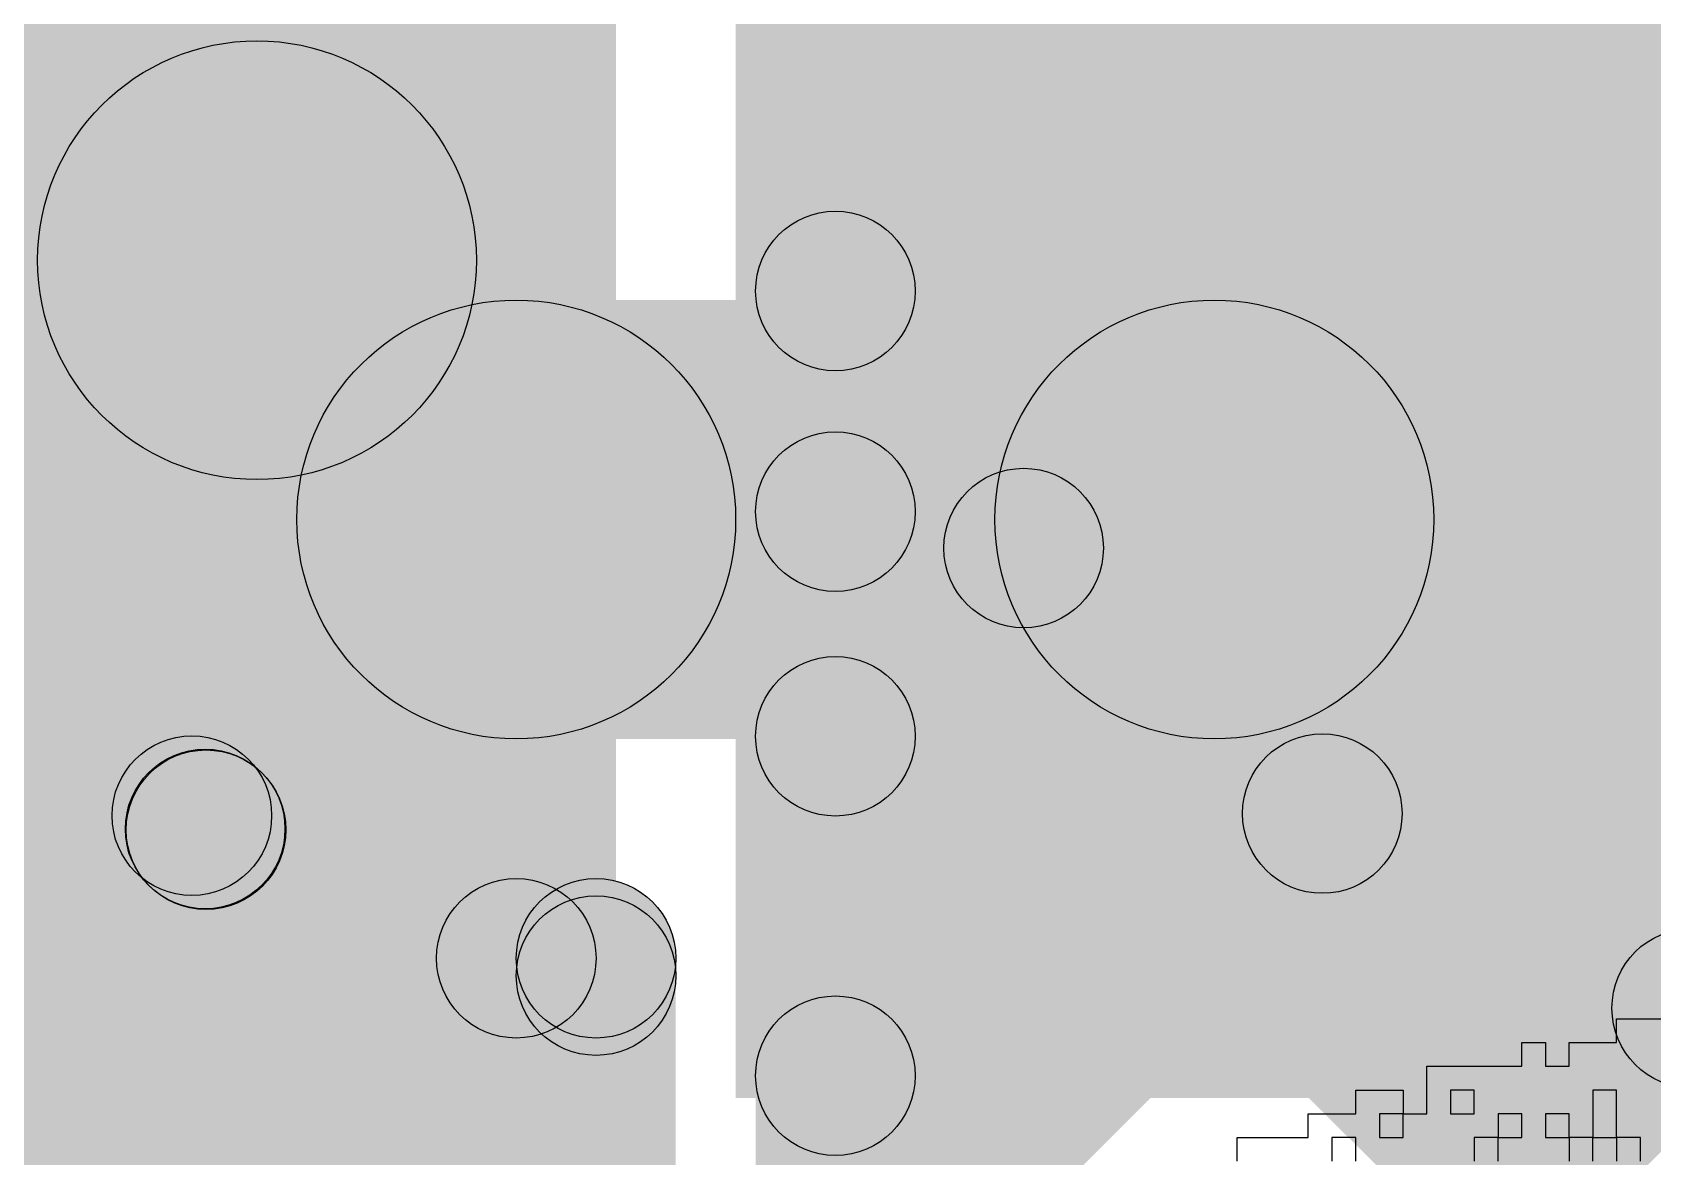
# Model space of a CAD drawing. Header units: millimetres. Extents: x -0.24 to 2.5, y 0 to 2.55.
# Drawn here: x 1.0917 to 1.173, y 0.5481 to 0.6044 of the extents above; entities that cross this region are included whole.
import ezdxf

# ---------------------------------------------------------------- set-up
doc = ezdxf.new("R2010")
doc.units = ezdxf.units.MM
doc.header["$MEASUREMENT"] = 0
for name, color, linetype in [('BottomLayer', 5, 'Continuous'), ('BottomPaste', 16, 'Continuous'), ('BottomSolder', 6, 'Continuous'), ('TopLayer', 1, 'Continuous'), ('TopOverlay', 2, 'Continuous')]:
    doc.layers.add(name, color=color, linetype=linetype)

# ---------------------------------------------------------------- blocks, each defined once
blk = doc.blocks.new('RES_0805_B_36')
at = {"layer": 'BottomLayer'}
blk.add_hatch(color=5, dxfattribs=at).paths.add_polyline_path([(0.02, 0.025), (0.06, 0.025), (0.06, -0.025), (0.02, -0.025)])
at = {"layer": 'BottomPaste'}
blk.add_hatch(color=16, dxfattribs=at).paths.add_polyline_path([(0.02, 0.025), (0.06, 0.025), (0.06, -0.025), (0.02, -0.025)])
at = {"layer": 'BottomSolder'}
blk.add_hatch(color=6, dxfattribs=at).paths.add_polyline_path([(0.016, 0.029), (0.064, 0.029), (0.064, -0.029), (0.016, -0.029)])

msp = doc.modelspace()

# ---------------------------------------------------------------- hatches: boundary and pattern name
at = {"layer": 'BottomLayer'}
for points in [[(0.8291715728752539, 0.8209972728752538), (0.8348284271247461, 0.8266541271247462), (1.482654127124746, 0.1788284271247462), (1.476997272875254, 0.1731715728752538)], [(1.114, 0.593), (1.092, 0.593), (1.092, 0.679), (1.114, 0.679)], [(1.095221825406948, 0.585221825406948), (1.110778174593052, 0.6007781745930519), (1.123778174593052, 0.587778174593052), (1.108221825406948, 0.572221825406948)], [(1.116, 0.569), (1.116, 0.591), (1.151, 0.591), (1.151, 0.569)], [(1.084654372875254, 0.5745761728752539), (1.090311227124746, 0.5802330271247461), (1.103233027124746, 0.5673112271247461), (1.097576172875254, 0.5616543728752539)], [(0.8348284271247461, 0.2945863728752538), (0.8291715728752539, 0.3002432271247462), (1.096907872875254, 0.5679795271247462), (1.102564727124746, 0.5623226728752538)], [(1.116, 0.554), (1.116, 0.562), (1.12, 0.562), (1.12, 0.554)], [(0.8348284271247461, 0.2663020728752538), (0.8291715728752539, 0.2719589271247462), (1.117171572875254, 0.5599589271247462), (1.122828427124746, 0.5543020728752539)], [(1.124, 0.544), (1.116, 0.544), (1.116, 0.558), (1.124, 0.558)]]:
    msp.add_hatch(color=5, dxfattribs=at).paths.add_polyline_path(points)
h = msp.add_hatch(color=5, dxfattribs=at)
edge = h.paths.add_edge_path()
edge.add_arc((1.103, 0.593), 0.011, 0, 360)
h = msp.add_hatch(color=5, dxfattribs=at)
edge = h.paths.add_edge_path()
edge.add_arc((1.103, 0.593), 0.011, 0, 360)
h = msp.add_hatch(color=5, dxfattribs=at)
edge = h.paths.add_edge_path()
edge.add_arc((1.116, 0.58), 0.011, 0, 360)
h = msp.add_hatch(color=5, dxfattribs=at)
edge = h.paths.add_edge_path()
edge.add_arc((1.116, 0.58), 0.011, 0, 360)
h = msp.add_hatch(color=5, dxfattribs=at)
edge = h.paths.add_edge_path()
edge.add_arc((1.151, 0.58), 0.011, 0, 360)
h = msp.add_hatch(color=5, dxfattribs=at)
edge = h.paths.add_edge_path()
edge.add_arc((1.0997363, 0.5651511), 0.004, 0, 360)
h = msp.add_hatch(color=5, dxfattribs=at)
edge = h.paths.add_edge_path()
edge.add_arc((1.1004046, 0.5644828), 0.004, 0, 360)
h = msp.add_hatch(color=5, dxfattribs=at)
edge = h.paths.add_edge_path()
edge.add_arc((1.1004046, 0.5644828), 0.004, 0, 360)
h = msp.add_hatch(color=5, dxfattribs=at)
edge = h.paths.add_edge_path()
edge.add_arc((1.1004437, 0.5644437), 0.004, 0, 360)
h = msp.add_hatch(color=5, dxfattribs=at)
edge = h.paths.add_edge_path()
edge.add_arc((1.116, 0.558), 0.004, 0, 360)
h = msp.add_hatch(color=5, dxfattribs=at)
edge = h.paths.add_edge_path()
edge.add_arc((1.116, 0.558), 0.004, 0, 360)
h = msp.add_hatch(color=5, dxfattribs=at)
edge = h.paths.add_edge_path()
edge.add_arc((1.116, 0.558), 0.004, 0, 360)
h = msp.add_hatch(color=5, dxfattribs=at)
edge = h.paths.add_edge_path()
edge.add_arc((1.12, 0.558), 0.004, 0, 360)
h = msp.add_hatch(color=5, dxfattribs=at)
edge = h.paths.add_edge_path()
edge.add_arc((1.12, 0.558), 0.004, 0, 360)
h = msp.add_hatch(color=5, dxfattribs=at)
edge = h.paths.add_edge_path()
edge.add_arc((1.12, 0.5571305), 0.004, 0, 360)
at = {"layer": 'TopLayer'}
for points in [[(0.989, 0.445), (1.121, 0.445), (1.121, 0.61), (0.989, 0.61)], [(1.136, 0.434), (1.128, 0.434), (1.128, 0.5914569), (1.136, 0.5914569)], [(1.129171572875254, 0.5775658728752538), (1.134828427124746, 0.5832227271247461), (1.614222727124746, 0.1038284271247462), (1.608565872875254, 0.09817157287525381)], [(1.134828427124746, 0.5663020728752538), (1.129171572875254, 0.5719589271247462), (1.138608072875254, 0.5813954271247461), (1.144264927124746, 0.5757385728752539)], [(1.134828427124746, 0.5380177728752539), (1.129171572875254, 0.5436746271247461), (1.153582372875254, 0.5680854271247462), (1.159239227124746, 0.5624285728752538)], [(1.134828427124746, 0.5097334728752538), (1.129171572875254, 0.5153903271247462), (1.172104972875254, 0.5583237271247461), (1.177761827124746, 0.5526668728752538)], [(1.129171572875254, 0.5492815728752538), (1.134828427124746, 0.5549384271247462), (1.585938427124746, 0.1038284271247462), (1.580281572875254, 0.09817157287525381)]]:
    msp.add_hatch(color=1, dxfattribs=at).paths.add_polyline_path(points)
h = msp.add_hatch(color=1, dxfattribs=at)
edge = h.paths.add_edge_path()
edge.add_arc((1.132, 0.5914569), 0.004, 0, 360)
h = msp.add_hatch(color=1, dxfattribs=at)
edge = h.paths.add_edge_path()
edge.add_arc((1.132, 0.5914569), 0.004, 0, 360)
h = msp.add_hatch(color=1, dxfattribs=at)
edge = h.paths.add_edge_path()
edge.add_arc((1.132, 0.5803943), 0.004, 0, 360)
h = msp.add_hatch(color=1, dxfattribs=at)
edge = h.paths.add_edge_path()
edge.add_arc((1.1414365, 0.578567), 0.004, 0, 360)
h = msp.add_hatch(color=1, dxfattribs=at)
edge = h.paths.add_edge_path()
edge.add_arc((1.132, 0.5691305), 0.004, 0, 360)
h = msp.add_hatch(color=1, dxfattribs=at)
edge = h.paths.add_edge_path()
edge.add_arc((1.1564108, 0.565257), 0.004, 0, 360)
h = msp.add_hatch(color=1, dxfattribs=at)
edge = h.paths.add_edge_path()
edge.add_arc((1.1749334, 0.5554953), 0.004, 0, 360)
h = msp.add_hatch(color=1, dxfattribs=at)
edge = h.paths.add_edge_path()
edge.add_arc((1.132, 0.55211), 0.004, 0, 360)

# ---------------------------------------------------------------- linework, layer by layer
at = {"layer": 'BottomLayer', "const_width": 0.008}
for points in [[(1.116, 0.558, -0.1995659928720874), (1.1004046, 0.5644828)], [(1.116, 0.558, -0.198912367379658), (1.1004437, 0.5644437)]]:
    msp.add_lwpolyline(points, format="xyb", dxfattribs=at)
at = {"layer": 'BottomLayer'}
for centre, radius in [((1.103, 0.593), 0.011), ((1.103, 0.593), 0.011), ((1.116, 0.58), 0.011), ((1.116, 0.58), 0.011), ((1.151, 0.58), 0.011), ((1.0997363, 0.5651511), 0.004), ((1.1004046, 0.5644828), 0.004), ((1.1004046, 0.5644828), 0.004), ((1.1004437, 0.5644437), 0.004), ((1.116, 0.558), 0.004), ((1.116, 0.558), 0.004), ((1.116, 0.558), 0.004), ((1.12, 0.558), 0.004), ((1.12, 0.558), 0.004), ((1.12, 0.5571305), 0.004)]:
    msp.add_circle(centre, radius, dxfattribs=at)
at = {"layer": 'TopLayer'}
for points, const_width in [([(1.205, 0.581, -0.4142135623730951), (1.151, 0.635)], 0.04), ([(1.205, 0.55, -0.2641401859963455), (1.132, 0.5914569)], 0.008)]:
    msp.add_lwpolyline(points, format="xyb", dxfattribs=dict(at, const_width=const_width))
for centre in [(1.132, 0.5914569), (1.132, 0.5914569), (1.132, 0.5803943), (1.1414365, 0.578567), (1.132, 0.5691305), (1.1564108, 0.565257), (1.1749334, 0.5554953), (1.132, 0.55211)]:
    msp.add_circle(centre, 0.004, dxfattribs=at)
at = {"layer": 'TopOverlay'}
for p, q in [((1.1711673, 0.5537705), (1.1711673, 0.5549597)), ((1.1711673, 0.5549597), (1.1771135, 0.5549597)), ((1.1664103, 0.5525812), (1.1664103, 0.5537705)), ((1.1664103, 0.5537705), (1.1675995, 0.5537705)), ((1.1675995, 0.5537705), (1.1675995, 0.5525812)), ((1.1687888, 0.5525812), (1.1687888, 0.5537705)), ((1.1687888, 0.5537705), (1.1711673, 0.5537705)), ((1.1616532, 0.551392), (1.1616532, 0.5525812)), ((1.1616532, 0.5525812), (1.1664103, 0.5525812)), ((1.1675995, 0.5525812), (1.1687888, 0.5525812)), ((1.1580855, 0.5502027), (1.1580855, 0.551392)), ((1.1580855, 0.551392), (1.160464, 0.551392)), ((1.160464, 0.551392), (1.160464, 0.5502027)), ((1.1616532, 0.5502027), (1.1616532, 0.551392)), ((1.1640317, 0.551392), (1.1628425, 0.551392)), ((1.1628425, 0.551392), (1.1628425, 0.5502027)), ((1.1640317, 0.5502027), (1.1640317, 0.551392)), ((1.1711673, 0.551392), (1.169978, 0.551392)), ((1.169978, 0.551392), (1.169978, 0.5502027)), ((1.1711673, 0.5502027), (1.1711673, 0.551392)), ((1.155707, 0.5490135), (1.155707, 0.5502027)), ((1.155707, 0.5502027), (1.1580855, 0.5502027)), ((1.160464, 0.5502027), (1.1592748, 0.5502027)), ((1.1592748, 0.5502027), (1.1592748, 0.5490135)), ((1.160464, 0.5502027), (1.1616532, 0.5502027)), ((1.160464, 0.5490135), (1.160464, 0.5502027)), ((1.1628425, 0.5502027), (1.1640317, 0.5502027)), ((1.1664103, 0.5502027), (1.165221, 0.5502027)), ((1.165221, 0.5502027), (1.165221, 0.5490135)), ((1.1664103, 0.5490135), (1.1664103, 0.5502027)), ((1.1687888, 0.5502027), (1.1675995, 0.5502027)), ((1.1675995, 0.5502027), (1.1675995, 0.5490135)), ((1.1687888, 0.5490135), (1.1687888, 0.5502027)), ((1.169978, 0.5502027), (1.169978, 0.5490135)), ((1.1711673, 0.5490135), (1.1711673, 0.5502027)), ((1.1521392, 0.5478242), (1.1521392, 0.5490135)), ((1.1521392, 0.5490135), (1.155707, 0.5490135)), ((1.1580855, 0.5490135), (1.1568962, 0.5490135)), ((1.1568962, 0.5490135), (1.1568962, 0.5478242)), ((1.1580855, 0.5478242), (1.1580855, 0.5490135)), ((1.1592748, 0.5490135), (1.160464, 0.5490135)), ((1.165221, 0.5490135), (1.1640317, 0.5490135)), ((1.1640317, 0.5490135), (1.1640317, 0.5478242)), ((1.165221, 0.5490135), (1.1664103, 0.5490135)), ((1.165221, 0.5478242), (1.165221, 0.5490135)), ((1.1675995, 0.5490135), (1.1687888, 0.5490135)), ((1.1687888, 0.5490135), (1.1687888, 0.5478242)), ((1.169978, 0.5490135), (1.1687888, 0.5490135)), ((1.169978, 0.5490135), (1.1711673, 0.5490135)), ((1.169978, 0.5478242), (1.169978, 0.5490135)), ((1.1711673, 0.5490135), (1.1711673, 0.5478242)), ((1.1723565, 0.5490135), (1.1711673, 0.5490135)), ((1.1723565, 0.5478242), (1.1723565, 0.5490135))]:
    msp.add_line(p, q, dxfattribs=at)

# ---------------------------------------------------------------- block references
at = {"rotation": 180}
msp.add_blockref('RES_0805_B_36', (1.191, 0.58), dxfattribs=at)

doc.saveas('drawing.dxf')
